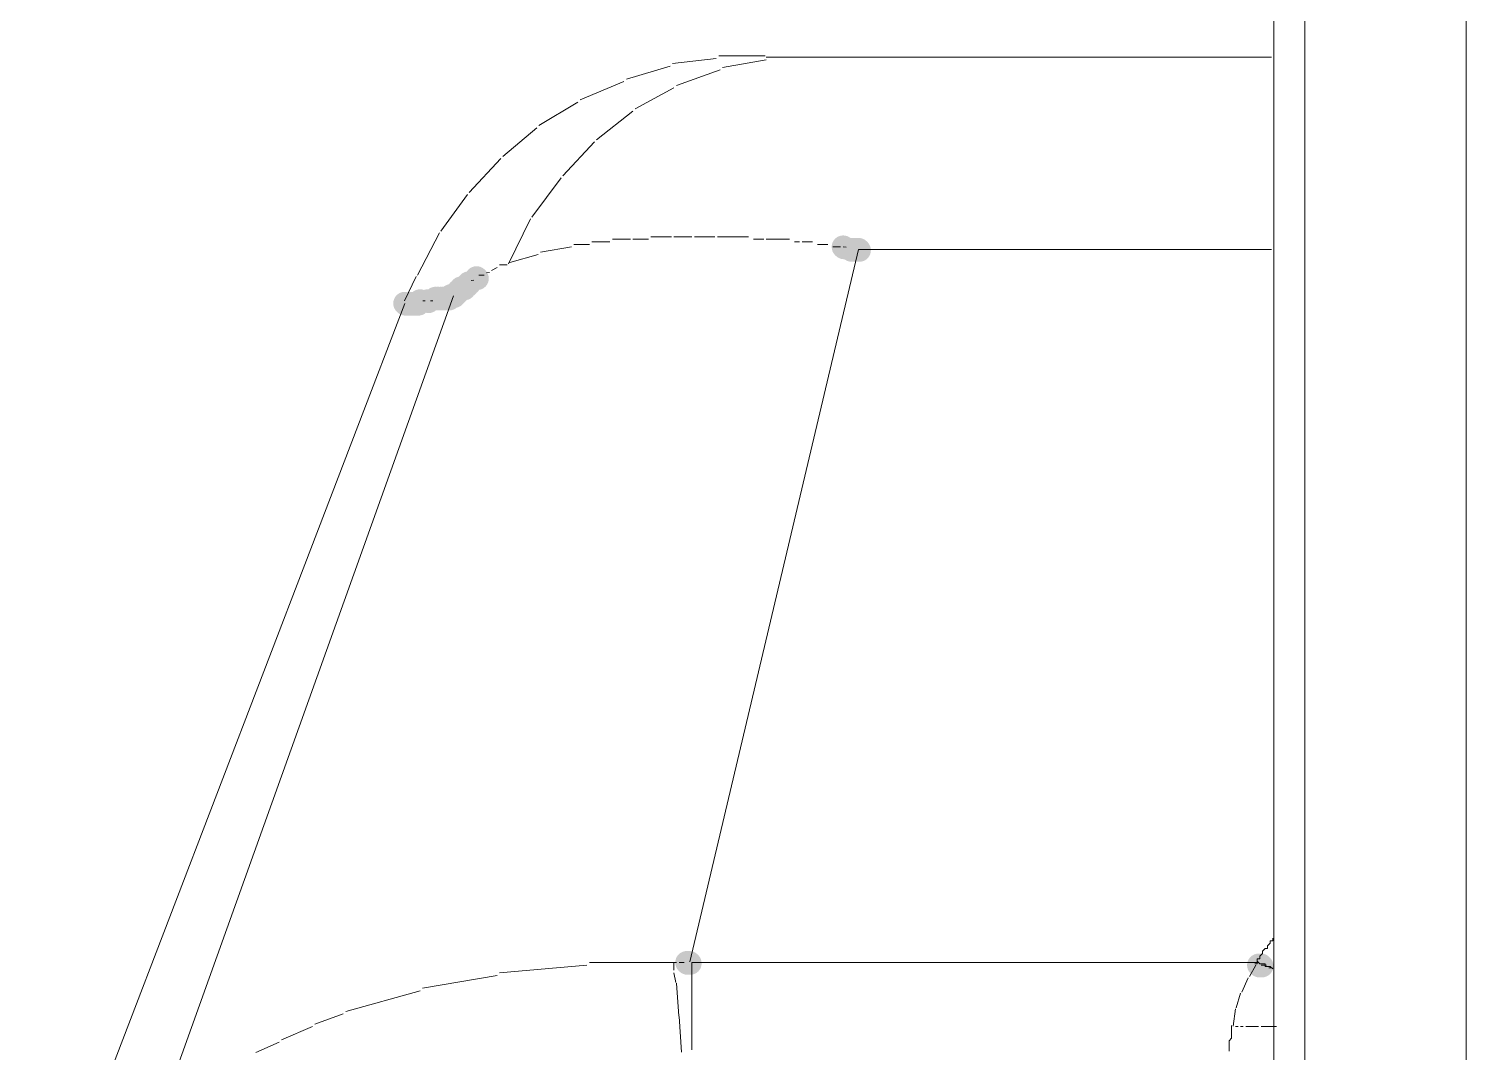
# Model space of a CAD drawing. Header units: millimetres. Extents: x 0 to 297, y 0 to 208.
# Drawn here: x 60.87 to 71.61, y 57.46 to 65.11 of the extents above; entities that cross this region are included whole.
import ezdxf

# ---------------------------------------------------------------- set-up
doc = ezdxf.new("R2010")
doc.units = ezdxf.units.MM

msp = doc.modelspace()

# ---------------------------------------------------------------- hatches: boundary and pattern name
h = msp.add_hatch(color=7)
h.dxf.hatch_style = 2
h.paths.add_polyline_path([(65.660764, 64.913703), (65.660764, 64.741194)])
h = msp.add_hatch(color=7)
h.dxf.hatch_style = 2
h.paths.add_polyline_path([(66.005781, 64.971206), (66.005781, 64.798697)])
h = msp.add_hatch(color=7)
h.dxf.hatch_style = 2
h.paths.add_polyline_path([(65.315747, 64.798697), (65.315747, 64.626189)])
h = msp.add_hatch(color=7)
h.dxf.hatch_style = 2
h.paths.add_polyline_path([(64.970731, 64.645592), (64.970731, 64.473083)])
h = msp.add_hatch(color=7)
h.dxf.hatch_style = 2
h.paths.add_polyline_path([(64.664167, 64.453681), (64.664167, 64.281172)])
h = msp.add_hatch(color=7)
h.dxf.hatch_style = 2
h.paths.add_polyline_path([(64.395703, 64.223669), (64.395703, 64.051161)])
h = msp.add_hatch(color=7)
h.dxf.hatch_style = 2
h.paths.add_polyline_path([(64.146642, 63.955558), (64.146642, 63.78305)])
h = msp.add_hatch(color=7)
h.dxf.hatch_style = 2
h.paths.add_polyline_path([(63.935681, 63.668044), (63.935681, 63.495536)])
h = msp.add_hatch(color=7)
edge = h.paths.add_edge_path(flags=0)
edge.add_spline(control_points=[(67.015391, 63.537301), (66.981846, 63.570846), (66.926954, 63.570846), (66.893409, 63.537301), (66.859864, 63.503756), (66.859864, 63.448864), (66.893409, 63.415319), (66.893409, 63.415319), (66.899054, 63.409674), (66.899054, 63.409674), (66.932599, 63.376129), (66.98749, 63.376129), (67.021035, 63.409674), (67.05458, 63.443219), (67.05458, 63.498111), (67.021035, 63.531656), (67.021035, 63.531656), (67.015391, 63.537301), (67.015391, 63.537301)], knot_values=[0, 0, 0, 0, 1, 1, 1, 2, 2, 2, 3, 3, 3, 4, 4, 4, 5, 5, 5, 6, 6, 6, 6], degree=3, periodic=1)
h = msp.add_hatch(color=7)
edge = h.paths.add_edge_path(flags=0)
edge.add_spline(control_points=[(67.072894, 63.518251), (67.039349, 63.551796), (66.984457, 63.551796), (66.950912, 63.518251), (66.917367, 63.484706), (66.917367, 63.429814), (66.950912, 63.396269), (66.950912, 63.396269), (66.956556, 63.390624), (66.956556, 63.390624), (66.990101, 63.357079), (67.044993, 63.357079), (67.078538, 63.390624), (67.112083, 63.424169), (67.112083, 63.479061), (67.078538, 63.512606), (67.078538, 63.512606), (67.072894, 63.518251), (67.072894, 63.518251)], knot_values=[0, 0, 0, 0, 1, 1, 1, 2, 2, 2, 3, 3, 3, 4, 4, 4, 5, 5, 5, 6, 6, 6, 6], degree=3, periodic=1)
h = msp.add_hatch(color=7)
edge = h.paths.add_edge_path(flags=0)
edge.add_spline(control_points=[(67.091944, 63.518251), (67.058399, 63.551796), (67.003507, 63.551796), (66.969962, 63.518251), (66.936417, 63.484706), (66.936417, 63.429814), (66.969962, 63.396269), (66.969962, 63.396269), (66.975606, 63.390624), (66.975606, 63.390624), (67.009151, 63.357079), (67.064043, 63.357079), (67.097588, 63.390624), (67.131133, 63.424169), (67.131133, 63.479061), (67.097588, 63.512606), (67.097588, 63.512606), (67.091944, 63.518251), (67.091944, 63.518251)], knot_values=[0, 0, 0, 0, 1, 1, 1, 2, 2, 2, 3, 3, 3, 4, 4, 4, 5, 5, 5, 6, 6, 6, 6], degree=3, periodic=1)
h = msp.add_hatch(color=7)
edge = h.paths.add_edge_path(flags=0)
edge.add_spline(control_points=[(67.110994, 63.518251), (67.077449, 63.551796), (67.022557, 63.551796), (66.989012, 63.518251), (66.955467, 63.484706), (66.955467, 63.429814), (66.989012, 63.396269), (66.989012, 63.396269), (66.994656, 63.390624), (66.994656, 63.390624), (67.028201, 63.357079), (67.083093, 63.357079), (67.116638, 63.390624), (67.150183, 63.424169), (67.150183, 63.479061), (67.116638, 63.512606), (67.116638, 63.512606), (67.110994, 63.518251), (67.110994, 63.518251)], knot_values=[0, 0, 0, 0, 1, 1, 1, 2, 2, 2, 3, 3, 3, 4, 4, 4, 5, 5, 5, 6, 6, 6, 6], degree=3, periodic=1)
h = msp.add_hatch(color=7)
edge = h.paths.add_edge_path(flags=0)
edge.add_spline(control_points=[(67.130396, 63.518251), (67.096851, 63.551796), (67.04196, 63.551796), (67.008415, 63.518251), (66.97487, 63.484706), (66.97487, 63.429814), (67.008415, 63.396269), (67.008415, 63.396269), (67.014059, 63.390624), (67.014059, 63.390624), (67.047604, 63.357079), (67.102496, 63.357079), (67.136041, 63.390624), (67.169586, 63.424169), (67.169586, 63.479061), (67.136041, 63.512606), (67.136041, 63.512606), (67.130396, 63.518251), (67.130396, 63.518251)], knot_values=[0, 0, 0, 0, 1, 1, 1, 2, 2, 2, 3, 3, 3, 4, 4, 4, 5, 5, 5, 6, 6, 6, 6], degree=3, periodic=1)
h = msp.add_hatch(color=7)
h.dxf.hatch_style = 2
h.paths.add_polyline_path([(63.763172, 63.342078), (63.763172, 63.169569)])
h = msp.add_hatch(color=7)
edge = h.paths.add_edge_path(flags=0)
edge.add_spline(control_points=[(64.215159, 63.270771), (64.18055, 63.303218), (64.125687, 63.301448), (64.093241, 63.266839), (64.060795, 63.23223), (64.062565, 63.177366), (64.097174, 63.14492), (64.097174, 63.14492), (64.102818, 63.139629), (64.102818, 63.139629), (64.137427, 63.107183), (64.192291, 63.108952), (64.224737, 63.143561), (64.257183, 63.178171), (64.255413, 63.233034), (64.220804, 63.26548), (64.220804, 63.26548), (64.215159, 63.270771), (64.215159, 63.270771)], knot_values=[0, 0, 0, 0, 1, 1, 1, 2, 2, 2, 3, 3, 3, 4, 4, 4, 5, 5, 5, 6, 6, 6, 6], degree=3, periodic=1)
h = msp.add_hatch(color=7)
edge = h.paths.add_edge_path(flags=0)
edge.add_spline(control_points=[(64.27466, 63.30729), (64.241115, 63.340835), (64.186224, 63.340835), (64.152679, 63.30729), (64.119134, 63.273745), (64.119134, 63.218853), (64.152679, 63.185308), (64.152679, 63.185308), (64.158323, 63.179663), (64.158323, 63.179663), (64.191868, 63.146118), (64.24676, 63.146118), (64.280305, 63.179663), (64.31385, 63.213208), (64.31385, 63.2681), (64.280305, 63.301645), (64.280305, 63.301645), (64.27466, 63.30729), (64.27466, 63.30729)], knot_values=[0, 0, 0, 0, 1, 1, 1, 2, 2, 2, 3, 3, 3, 4, 4, 4, 5, 5, 5, 6, 6, 6, 6], degree=3, periodic=1)
h = msp.add_hatch(color=7)
edge = h.paths.add_edge_path(flags=0)
edge.add_spline(control_points=[(63.966098, 63.155766), (63.931489, 63.188212), (63.876626, 63.186442), (63.84418, 63.151833), (63.811734, 63.117224), (63.813504, 63.062361), (63.848113, 63.029915), (63.848113, 63.029915), (63.853757, 63.024623), (63.853757, 63.024623), (63.888366, 62.992177), (63.94323, 62.993947), (63.975676, 63.028556), (64.008122, 63.063165), (64.006352, 63.118028), (63.971743, 63.150474), (63.971743, 63.150474), (63.966098, 63.155766), (63.966098, 63.155766)], knot_values=[0, 0, 0, 0, 1, 1, 1, 2, 2, 2, 3, 3, 3, 4, 4, 4, 5, 5, 5, 6, 6, 6, 6], degree=3, periodic=1)
h = msp.add_hatch(color=7)
edge = h.paths.add_edge_path(flags=0)
edge.add_spline(control_points=[(63.985148, 63.155766), (63.950539, 63.188212), (63.895676, 63.186442), (63.86323, 63.151833), (63.830784, 63.117224), (63.832554, 63.062361), (63.867163, 63.029915), (63.867163, 63.029915), (63.872807, 63.024623), (63.872807, 63.024623), (63.907416, 62.992177), (63.96228, 62.993947), (63.994726, 63.028556), (64.027172, 63.063165), (64.025402, 63.118028), (63.990793, 63.150474), (63.990793, 63.150474), (63.985148, 63.155766), (63.985148, 63.155766)], knot_values=[0, 0, 0, 0, 1, 1, 1, 2, 2, 2, 3, 3, 3, 4, 4, 4, 5, 5, 5, 6, 6, 6, 6], degree=3, periodic=1)
h = msp.add_hatch(color=7)
edge = h.paths.add_edge_path(flags=0)
edge.add_spline(control_points=[(64.004198, 63.155766), (63.969589, 63.188212), (63.914726, 63.186442), (63.88228, 63.151833), (63.849834, 63.117224), (63.851604, 63.062361), (63.886213, 63.029915), (63.886213, 63.029915), (63.891857, 63.024623), (63.891857, 63.024623), (63.926466, 62.992177), (63.98133, 62.993947), (64.013776, 63.028556), (64.046222, 63.063165), (64.044452, 63.118028), (64.009843, 63.150474), (64.009843, 63.150474), (64.004198, 63.155766), (64.004198, 63.155766)], knot_values=[0, 0, 0, 0, 1, 1, 1, 2, 2, 2, 3, 3, 3, 4, 4, 4, 5, 5, 5, 6, 6, 6, 6], degree=3, periodic=1)
h = msp.add_hatch(color=7)
edge = h.paths.add_edge_path(flags=0)
edge.add_spline(control_points=[(64.023601, 63.155766), (63.988992, 63.188212), (63.934129, 63.186442), (63.901683, 63.151833), (63.869237, 63.117224), (63.871006, 63.062361), (63.905616, 63.029915), (63.905616, 63.029915), (63.91126, 63.024623), (63.91126, 63.024623), (63.945869, 62.992177), (64.000732, 62.993947), (64.033178, 63.028556), (64.065624, 63.063165), (64.063855, 63.118028), (64.029246, 63.150474), (64.029246, 63.150474), (64.023601, 63.155766), (64.023601, 63.155766)], knot_values=[0, 0, 0, 0, 1, 1, 1, 2, 2, 2, 3, 3, 3, 4, 4, 4, 5, 5, 5, 6, 6, 6, 6], degree=3, periodic=1)
h = msp.add_hatch(color=7)
edge = h.paths.add_edge_path(flags=0)
edge.add_spline(control_points=[(64.023601, 63.155766), (63.988992, 63.188212), (63.934129, 63.186442), (63.901683, 63.151833), (63.869237, 63.117224), (63.871006, 63.062361), (63.905616, 63.029915), (63.905616, 63.029915), (63.91126, 63.024623), (63.91126, 63.024623), (63.945869, 62.992177), (64.000732, 62.993947), (64.033178, 63.028556), (64.065624, 63.063165), (64.063855, 63.118028), (64.029246, 63.150474), (64.029246, 63.150474), (64.023601, 63.155766), (64.023601, 63.155766)], knot_values=[0, 0, 0, 0, 1, 1, 1, 2, 2, 2, 3, 3, 3, 4, 4, 4, 5, 5, 5, 6, 6, 6, 6], degree=3, periodic=1)
h = msp.add_hatch(color=7)
edge = h.paths.add_edge_path(flags=0)
edge.add_spline(control_points=[(64.042651, 63.155766), (64.008042, 63.188212), (63.953179, 63.186442), (63.920733, 63.151833), (63.888287, 63.117224), (63.890056, 63.062361), (63.924666, 63.029915), (63.924666, 63.029915), (63.93031, 63.024623), (63.93031, 63.024623), (63.964919, 62.992177), (64.019782, 62.993947), (64.052228, 63.028556), (64.084674, 63.063165), (64.082905, 63.118028), (64.048296, 63.150474), (64.048296, 63.150474), (64.042651, 63.155766), (64.042651, 63.155766)], knot_values=[0, 0, 0, 0, 1, 1, 1, 2, 2, 2, 3, 3, 3, 4, 4, 4, 5, 5, 5, 6, 6, 6, 6], degree=3, periodic=1)
h = msp.add_hatch(color=7)
edge = h.paths.add_edge_path(flags=0)
edge.add_spline(control_points=[(64.042651, 63.155766), (64.008042, 63.188212), (63.953179, 63.186442), (63.920733, 63.151833), (63.888287, 63.117224), (63.890056, 63.062361), (63.924666, 63.029915), (63.924666, 63.029915), (63.93031, 63.024623), (63.93031, 63.024623), (63.964919, 62.992177), (64.019782, 62.993947), (64.052228, 63.028556), (64.084674, 63.063165), (64.082905, 63.118028), (64.048296, 63.150474), (64.048296, 63.150474), (64.042651, 63.155766), (64.042651, 63.155766)], knot_values=[0, 0, 0, 0, 1, 1, 1, 2, 2, 2, 3, 3, 3, 4, 4, 4, 5, 5, 5, 6, 6, 6, 6], degree=3, periodic=1)
h = msp.add_hatch(color=7)
edge = h.paths.add_edge_path(flags=0)
edge.add_spline(control_points=[(64.061701, 63.155766), (64.027092, 63.188212), (63.972229, 63.186442), (63.939783, 63.151833), (63.907337, 63.117224), (63.909106, 63.062361), (63.943716, 63.029915), (63.943716, 63.029915), (63.94936, 63.024623), (63.94936, 63.024623), (63.983969, 62.992177), (64.038832, 62.993947), (64.071278, 63.028556), (64.103724, 63.063165), (64.101955, 63.118028), (64.067346, 63.150474), (64.067346, 63.150474), (64.061701, 63.155766), (64.061701, 63.155766)], knot_values=[0, 0, 0, 0, 1, 1, 1, 2, 2, 2, 3, 3, 3, 4, 4, 4, 5, 5, 5, 6, 6, 6, 6], degree=3, periodic=1)
h = msp.add_hatch(color=7)
edge = h.paths.add_edge_path(flags=0)
edge.add_spline(control_points=[(64.061701, 63.155766), (64.027092, 63.188212), (63.972229, 63.186442), (63.939783, 63.151833), (63.907337, 63.117224), (63.909106, 63.062361), (63.943716, 63.029915), (63.943716, 63.029915), (63.94936, 63.024623), (63.94936, 63.024623), (63.983969, 62.992177), (64.038832, 62.993947), (64.071278, 63.028556), (64.103724, 63.063165), (64.101955, 63.118028), (64.067346, 63.150474), (64.067346, 63.150474), (64.061701, 63.155766), (64.061701, 63.155766)], knot_values=[0, 0, 0, 0, 1, 1, 1, 2, 2, 2, 3, 3, 3, 4, 4, 4, 5, 5, 5, 6, 6, 6, 6], degree=3, periodic=1)
h = msp.add_hatch(color=7)
edge = h.paths.add_edge_path(flags=0)
edge.add_spline(control_points=[(64.061701, 63.155766), (64.027092, 63.188212), (63.972229, 63.186442), (63.939783, 63.151833), (63.907337, 63.117224), (63.909106, 63.062361), (63.943716, 63.029915), (63.943716, 63.029915), (63.94936, 63.024623), (63.94936, 63.024623), (63.983969, 62.992177), (64.038832, 62.993947), (64.071278, 63.028556), (64.103724, 63.063165), (64.101955, 63.118028), (64.067346, 63.150474), (64.067346, 63.150474), (64.061701, 63.155766), (64.061701, 63.155766)], knot_values=[0, 0, 0, 0, 1, 1, 1, 2, 2, 2, 3, 3, 3, 4, 4, 4, 5, 5, 5, 6, 6, 6, 6], degree=3, periodic=1)
h = msp.add_hatch(color=7)
edge = h.paths.add_edge_path(flags=0)
edge.add_spline(control_points=[(64.083102, 63.173234), (64.049557, 63.206779), (63.994665, 63.206779), (63.96112, 63.173234), (63.927575, 63.139689), (63.927575, 63.084797), (63.96112, 63.051252), (63.96112, 63.051252), (63.966765, 63.045608), (63.966765, 63.045608), (64.00031, 63.012063), (64.055201, 63.012063), (64.088746, 63.045608), (64.122291, 63.079153), (64.122291, 63.134045), (64.088746, 63.16759), (64.088746, 63.16759), (64.083102, 63.173234), (64.083102, 63.173234)], knot_values=[0, 0, 0, 0, 1, 1, 1, 2, 2, 2, 3, 3, 3, 4, 4, 4, 5, 5, 5, 6, 6, 6, 6], degree=3, periodic=1)
h = msp.add_hatch(color=7)
edge = h.paths.add_edge_path(flags=0)
edge.add_spline(control_points=[(64.083102, 63.173234), (64.049557, 63.206779), (63.994665, 63.206779), (63.96112, 63.173234), (63.927575, 63.139689), (63.927575, 63.084797), (63.96112, 63.051252), (63.96112, 63.051252), (63.966765, 63.045608), (63.966765, 63.045608), (64.00031, 63.012063), (64.055201, 63.012063), (64.088746, 63.045608), (64.122291, 63.079153), (64.122291, 63.134045), (64.088746, 63.16759), (64.088746, 63.16759), (64.083102, 63.173234), (64.083102, 63.173234)], knot_values=[0, 0, 0, 0, 1, 1, 1, 2, 2, 2, 3, 3, 3, 4, 4, 4, 5, 5, 5, 6, 6, 6, 6], degree=3, periodic=1)
h = msp.add_hatch(color=7)
edge = h.paths.add_edge_path(flags=0)
edge.add_spline(control_points=[(64.083102, 63.173234), (64.049557, 63.206779), (63.994665, 63.206779), (63.96112, 63.173234), (63.927575, 63.139689), (63.927575, 63.084797), (63.96112, 63.051252), (63.96112, 63.051252), (63.966765, 63.045608), (63.966765, 63.045608), (64.00031, 63.012063), (64.055201, 63.012063), (64.088746, 63.045608), (64.122291, 63.079153), (64.122291, 63.134045), (64.088746, 63.16759), (64.088746, 63.16759), (64.083102, 63.173234), (64.083102, 63.173234)], knot_values=[0, 0, 0, 0, 1, 1, 1, 2, 2, 2, 3, 3, 3, 4, 4, 4, 5, 5, 5, 6, 6, 6, 6], degree=3, periodic=1)
h = msp.add_hatch(color=7)
edge = h.paths.add_edge_path(flags=0)
edge.add_spline(control_points=[(64.083102, 63.173234), (64.049557, 63.206779), (63.994665, 63.206779), (63.96112, 63.173234), (63.927575, 63.139689), (63.927575, 63.084797), (63.96112, 63.051252), (63.96112, 63.051252), (63.966765, 63.045608), (63.966765, 63.045608), (64.00031, 63.012063), (64.055201, 63.012063), (64.088746, 63.045608), (64.122291, 63.079153), (64.122291, 63.134045), (64.088746, 63.16759), (64.088746, 63.16759), (64.083102, 63.173234), (64.083102, 63.173234)], knot_values=[0, 0, 0, 0, 1, 1, 1, 2, 2, 2, 3, 3, 3, 4, 4, 4, 5, 5, 5, 6, 6, 6, 6], degree=3, periodic=1)
h = msp.add_hatch(color=7)
edge = h.paths.add_edge_path(flags=0)
edge.add_spline(control_points=[(64.102152, 63.173234), (64.068607, 63.206779), (64.013715, 63.206779), (63.98017, 63.173234), (63.946625, 63.139689), (63.946625, 63.084797), (63.98017, 63.051252), (63.98017, 63.051252), (63.985815, 63.045608), (63.985815, 63.045608), (64.01936, 63.012063), (64.074251, 63.012063), (64.107796, 63.045608), (64.141341, 63.079153), (64.141341, 63.134045), (64.107796, 63.16759), (64.107796, 63.16759), (64.102152, 63.173234), (64.102152, 63.173234)], knot_values=[0, 0, 0, 0, 1, 1, 1, 2, 2, 2, 3, 3, 3, 4, 4, 4, 5, 5, 5, 6, 6, 6, 6], degree=3, periodic=1)
h = msp.add_hatch(color=7)
edge = h.paths.add_edge_path(flags=0)
edge.add_spline(control_points=[(64.102152, 63.173234), (64.068607, 63.206779), (64.013715, 63.206779), (63.98017, 63.173234), (63.946625, 63.139689), (63.946625, 63.084797), (63.98017, 63.051252), (63.98017, 63.051252), (63.985815, 63.045608), (63.985815, 63.045608), (64.01936, 63.012063), (64.074251, 63.012063), (64.107796, 63.045608), (64.141341, 63.079153), (64.141341, 63.134045), (64.107796, 63.16759), (64.107796, 63.16759), (64.102152, 63.173234), (64.102152, 63.173234)], knot_values=[0, 0, 0, 0, 1, 1, 1, 2, 2, 2, 3, 3, 3, 4, 4, 4, 5, 5, 5, 6, 6, 6, 6], degree=3, periodic=1)
h = msp.add_hatch(color=7)
edge = h.paths.add_edge_path(flags=0)
edge.add_spline(control_points=[(64.102152, 63.173234), (64.068607, 63.206779), (64.013715, 63.206779), (63.98017, 63.173234), (63.946625, 63.139689), (63.946625, 63.084797), (63.98017, 63.051252), (63.98017, 63.051252), (63.985815, 63.045608), (63.985815, 63.045608), (64.01936, 63.012063), (64.074251, 63.012063), (64.107796, 63.045608), (64.141341, 63.079153), (64.141341, 63.134045), (64.107796, 63.16759), (64.107796, 63.16759), (64.102152, 63.173234), (64.102152, 63.173234)], knot_values=[0, 0, 0, 0, 1, 1, 1, 2, 2, 2, 3, 3, 3, 4, 4, 4, 5, 5, 5, 6, 6, 6, 6], degree=3, periodic=1)
h = msp.add_hatch(color=7)
edge = h.paths.add_edge_path(flags=0)
edge.add_spline(control_points=[(64.102152, 63.173234), (64.068607, 63.206779), (64.013715, 63.206779), (63.98017, 63.173234), (63.946625, 63.139689), (63.946625, 63.084797), (63.98017, 63.051252), (63.98017, 63.051252), (63.985815, 63.045608), (63.985815, 63.045608), (64.01936, 63.012063), (64.074251, 63.012063), (64.107796, 63.045608), (64.141341, 63.079153), (64.141341, 63.134045), (64.107796, 63.16759), (64.107796, 63.16759), (64.102152, 63.173234), (64.102152, 63.173234)], knot_values=[0, 0, 0, 0, 1, 1, 1, 2, 2, 2, 3, 3, 3, 4, 4, 4, 5, 5, 5, 6, 6, 6, 6], degree=3, periodic=1)
h = msp.add_hatch(color=7)
edge = h.paths.add_edge_path(flags=0)
edge.add_spline(control_points=[(64.102152, 63.173234), (64.068607, 63.206779), (64.013715, 63.206779), (63.98017, 63.173234), (63.946625, 63.139689), (63.946625, 63.084797), (63.98017, 63.051252), (63.98017, 63.051252), (63.985815, 63.045608), (63.985815, 63.045608), (64.01936, 63.012063), (64.074251, 63.012063), (64.107796, 63.045608), (64.141341, 63.079153), (64.141341, 63.134045), (64.107796, 63.16759), (64.107796, 63.16759), (64.102152, 63.173234), (64.102152, 63.173234)], knot_values=[0, 0, 0, 0, 1, 1, 1, 2, 2, 2, 3, 3, 3, 4, 4, 4, 5, 5, 5, 6, 6, 6, 6], degree=3, periodic=1)
h = msp.add_hatch(color=7)
edge = h.paths.add_edge_path(flags=0)
edge.add_spline(control_points=[(64.102152, 63.173234), (64.068607, 63.206779), (64.013715, 63.206779), (63.98017, 63.173234), (63.946625, 63.139689), (63.946625, 63.084797), (63.98017, 63.051252), (63.98017, 63.051252), (63.985815, 63.045608), (63.985815, 63.045608), (64.01936, 63.012063), (64.074251, 63.012063), (64.107796, 63.045608), (64.141341, 63.079153), (64.141341, 63.134045), (64.107796, 63.16759), (64.107796, 63.16759), (64.102152, 63.173234), (64.102152, 63.173234)], knot_values=[0, 0, 0, 0, 1, 1, 1, 2, 2, 2, 3, 3, 3, 4, 4, 4, 5, 5, 5, 6, 6, 6, 6], degree=3, periodic=1)
h = msp.add_hatch(color=7)
edge = h.paths.add_edge_path(flags=0)
edge.add_spline(control_points=[(64.102152, 63.173234), (64.068607, 63.206779), (64.013715, 63.206779), (63.98017, 63.173234), (63.946625, 63.139689), (63.946625, 63.084797), (63.98017, 63.051252), (63.98017, 63.051252), (63.985815, 63.045608), (63.985815, 63.045608), (64.01936, 63.012063), (64.074251, 63.012063), (64.107796, 63.045608), (64.141341, 63.079153), (64.141341, 63.134045), (64.107796, 63.16759), (64.107796, 63.16759), (64.102152, 63.173234), (64.102152, 63.173234)], knot_values=[0, 0, 0, 0, 1, 1, 1, 2, 2, 2, 3, 3, 3, 4, 4, 4, 5, 5, 5, 6, 6, 6, 6], degree=3, periodic=1)
h = msp.add_hatch(color=7)
edge = h.paths.add_edge_path(flags=0)
edge.add_spline(control_points=[(64.102152, 63.173234), (64.068607, 63.206779), (64.013715, 63.206779), (63.98017, 63.173234), (63.946625, 63.139689), (63.946625, 63.084797), (63.98017, 63.051252), (63.98017, 63.051252), (63.985815, 63.045608), (63.985815, 63.045608), (64.01936, 63.012063), (64.074251, 63.012063), (64.107796, 63.045608), (64.141341, 63.079153), (64.141341, 63.134045), (64.107796, 63.16759), (64.107796, 63.16759), (64.102152, 63.173234), (64.102152, 63.173234)], knot_values=[0, 0, 0, 0, 1, 1, 1, 2, 2, 2, 3, 3, 3, 4, 4, 4, 5, 5, 5, 6, 6, 6, 6], degree=3, periodic=1)
h = msp.add_hatch(color=7)
edge = h.paths.add_edge_path(flags=0)
edge.add_spline(control_points=[(64.121202, 63.192284), (64.087657, 63.225829), (64.032765, 63.225829), (63.99922, 63.192284), (63.965675, 63.158739), (63.965675, 63.103847), (63.99922, 63.070302), (63.99922, 63.070302), (64.004865, 63.064658), (64.004865, 63.064658), (64.03841, 63.031113), (64.093301, 63.031113), (64.126846, 63.064658), (64.160391, 63.098203), (64.160391, 63.153095), (64.126846, 63.18664), (64.126846, 63.18664), (64.121202, 63.192284), (64.121202, 63.192284)], knot_values=[0, 0, 0, 0, 1, 1, 1, 2, 2, 2, 3, 3, 3, 4, 4, 4, 5, 5, 5, 6, 6, 6, 6], degree=3, periodic=1)
h = msp.add_hatch(color=7)
edge = h.paths.add_edge_path(flags=0)
edge.add_spline(control_points=[(64.121202, 63.192284), (64.087657, 63.225829), (64.032765, 63.225829), (63.99922, 63.192284), (63.965675, 63.158739), (63.965675, 63.103847), (63.99922, 63.070302), (63.99922, 63.070302), (64.004865, 63.064658), (64.004865, 63.064658), (64.03841, 63.031113), (64.093301, 63.031113), (64.126846, 63.064658), (64.160391, 63.098203), (64.160391, 63.153095), (64.126846, 63.18664), (64.126846, 63.18664), (64.121202, 63.192284), (64.121202, 63.192284)], knot_values=[0, 0, 0, 0, 1, 1, 1, 2, 2, 2, 3, 3, 3, 4, 4, 4, 5, 5, 5, 6, 6, 6, 6], degree=3, periodic=1)
h = msp.add_hatch(color=7)
edge = h.paths.add_edge_path(flags=0)
edge.add_spline(control_points=[(64.121202, 63.192284), (64.087657, 63.225829), (64.032765, 63.225829), (63.99922, 63.192284), (63.965675, 63.158739), (63.965675, 63.103847), (63.99922, 63.070302), (63.99922, 63.070302), (64.004865, 63.064658), (64.004865, 63.064658), (64.03841, 63.031113), (64.093301, 63.031113), (64.126846, 63.064658), (64.160391, 63.098203), (64.160391, 63.153095), (64.126846, 63.18664), (64.126846, 63.18664), (64.121202, 63.192284), (64.121202, 63.192284)], knot_values=[0, 0, 0, 0, 1, 1, 1, 2, 2, 2, 3, 3, 3, 4, 4, 4, 5, 5, 5, 6, 6, 6, 6], degree=3, periodic=1)
h = msp.add_hatch(color=7)
edge = h.paths.add_edge_path(flags=0)
edge.add_spline(control_points=[(64.138607, 63.213269), (64.103998, 63.245715), (64.049134, 63.243945), (64.016688, 63.209336), (63.984242, 63.174727), (63.986012, 63.119863), (64.020621, 63.087417), (64.020621, 63.087417), (64.026266, 63.082126), (64.026266, 63.082126), (64.060875, 63.04968), (64.115738, 63.05145), (64.148184, 63.086059), (64.18063, 63.120668), (64.17886, 63.175531), (64.144251, 63.207977), (64.144251, 63.207977), (64.138607, 63.213269), (64.138607, 63.213269)], knot_values=[0, 0, 0, 0, 1, 1, 1, 2, 2, 2, 3, 3, 3, 4, 4, 4, 5, 5, 5, 6, 6, 6, 6], degree=3, periodic=1)
h = msp.add_hatch(color=7)
edge = h.paths.add_edge_path(flags=0)
edge.add_spline(control_points=[(64.159655, 63.230737), (64.12611, 63.264282), (64.071218, 63.264282), (64.037673, 63.230737), (64.004128, 63.197192), (64.004128, 63.1423), (64.037673, 63.108755), (64.037673, 63.108755), (64.043317, 63.103111), (64.043317, 63.103111), (64.076862, 63.069566), (64.131754, 63.069566), (64.165299, 63.103111), (64.198844, 63.136656), (64.198844, 63.191547), (64.165299, 63.225092), (64.165299, 63.225092), (64.159655, 63.230737), (64.159655, 63.230737)], knot_values=[0, 0, 0, 0, 1, 1, 1, 2, 2, 2, 3, 3, 3, 4, 4, 4, 5, 5, 5, 6, 6, 6, 6], degree=3, periodic=1)
h = msp.add_hatch(color=7)
edge = h.paths.add_edge_path(flags=0)
edge.add_spline(control_points=[(64.178705, 63.230737), (64.14516, 63.264282), (64.090268, 63.264282), (64.056723, 63.230737), (64.023178, 63.197192), (64.023178, 63.1423), (64.056723, 63.108755), (64.056723, 63.108755), (64.062367, 63.103111), (64.062367, 63.103111), (64.095912, 63.069566), (64.150804, 63.069566), (64.184349, 63.103111), (64.217894, 63.136656), (64.217894, 63.191547), (64.184349, 63.225092), (64.184349, 63.225092), (64.178705, 63.230737), (64.178705, 63.230737)], knot_values=[0, 0, 0, 0, 1, 1, 1, 2, 2, 2, 3, 3, 3, 4, 4, 4, 5, 5, 5, 6, 6, 6, 6], degree=3, periodic=1)
h = msp.add_hatch(color=7)
edge = h.paths.add_edge_path(flags=0)
edge.add_spline(control_points=[(64.198108, 63.249787), (64.164563, 63.283332), (64.109671, 63.283332), (64.076126, 63.249787), (64.042581, 63.216242), (64.042581, 63.16135), (64.076126, 63.127805), (64.076126, 63.127805), (64.08177, 63.122161), (64.08177, 63.122161), (64.115315, 63.088616), (64.170207, 63.088616), (64.203752, 63.122161), (64.237297, 63.155706), (64.237297, 63.210597), (64.203752, 63.244142), (64.203752, 63.244142), (64.198108, 63.249787), (64.198108, 63.249787)], knot_values=[0, 0, 0, 0, 1, 1, 1, 2, 2, 2, 3, 3, 3, 4, 4, 4, 5, 5, 5, 6, 6, 6, 6], degree=3, periodic=1)
h = msp.add_hatch(color=7)
edge = h.paths.add_edge_path(flags=0)
edge.add_spline(control_points=[(63.738085, 63.115731), (63.70454, 63.149276), (63.649649, 63.149276), (63.616104, 63.115731), (63.582559, 63.082186), (63.582559, 63.027294), (63.616104, 62.993749), (63.616104, 62.993749), (63.621748, 62.988105), (63.621748, 62.988105), (63.655293, 62.95456), (63.710185, 62.95456), (63.74373, 62.988105), (63.777275, 63.02165), (63.777275, 63.076542), (63.74373, 63.110087), (63.74373, 63.110087), (63.738085, 63.115731), (63.738085, 63.115731)], knot_values=[0, 0, 0, 0, 1, 1, 1, 2, 2, 2, 3, 3, 3, 4, 4, 4, 5, 5, 5, 6, 6, 6, 6], degree=3, periodic=1)
h = msp.add_hatch(color=7)
edge = h.paths.add_edge_path(flags=0)
edge.add_spline(control_points=[(63.738085, 63.115731), (63.70454, 63.149276), (63.649649, 63.149276), (63.616104, 63.115731), (63.582559, 63.082186), (63.582559, 63.027294), (63.616104, 62.993749), (63.616104, 62.993749), (63.621748, 62.988105), (63.621748, 62.988105), (63.655293, 62.95456), (63.710185, 62.95456), (63.74373, 62.988105), (63.777275, 63.02165), (63.777275, 63.076542), (63.74373, 63.110087), (63.74373, 63.110087), (63.738085, 63.115731), (63.738085, 63.115731)], knot_values=[0, 0, 0, 0, 1, 1, 1, 2, 2, 2, 3, 3, 3, 4, 4, 4, 5, 5, 5, 6, 6, 6, 6], degree=3, periodic=1)
h = msp.add_hatch(color=7)
edge = h.paths.add_edge_path(flags=0)
edge.add_spline(control_points=[(63.757135, 63.115731), (63.72359, 63.149276), (63.668699, 63.149276), (63.635154, 63.115731), (63.601609, 63.082186), (63.601609, 63.027294), (63.635154, 62.993749), (63.635154, 62.993749), (63.640798, 62.988105), (63.640798, 62.988105), (63.674343, 62.95456), (63.729235, 62.95456), (63.76278, 62.988105), (63.796325, 63.02165), (63.796325, 63.076542), (63.76278, 63.110087), (63.76278, 63.110087), (63.757135, 63.115731), (63.757135, 63.115731)], knot_values=[0, 0, 0, 0, 1, 1, 1, 2, 2, 2, 3, 3, 3, 4, 4, 4, 5, 5, 5, 6, 6, 6, 6], degree=3, periodic=1)
h = msp.add_hatch(color=7)
edge = h.paths.add_edge_path(flags=0)
edge.add_spline(control_points=[(63.757135, 63.115731), (63.72359, 63.149276), (63.668699, 63.149276), (63.635154, 63.115731), (63.601609, 63.082186), (63.601609, 63.027294), (63.635154, 62.993749), (63.635154, 62.993749), (63.640798, 62.988105), (63.640798, 62.988105), (63.674343, 62.95456), (63.729235, 62.95456), (63.76278, 62.988105), (63.796325, 63.02165), (63.796325, 63.076542), (63.76278, 63.110087), (63.76278, 63.110087), (63.757135, 63.115731), (63.757135, 63.115731)], knot_values=[0, 0, 0, 0, 1, 1, 1, 2, 2, 2, 3, 3, 3, 4, 4, 4, 5, 5, 5, 6, 6, 6, 6], degree=3, periodic=1)
h = msp.add_hatch(color=7)
edge = h.paths.add_edge_path(flags=0)
edge.add_spline(control_points=[(63.757135, 63.115731), (63.72359, 63.149276), (63.668699, 63.149276), (63.635154, 63.115731), (63.601609, 63.082186), (63.601609, 63.027294), (63.635154, 62.993749), (63.635154, 62.993749), (63.640798, 62.988105), (63.640798, 62.988105), (63.674343, 62.95456), (63.729235, 62.95456), (63.76278, 62.988105), (63.796325, 63.02165), (63.796325, 63.076542), (63.76278, 63.110087), (63.76278, 63.110087), (63.757135, 63.115731), (63.757135, 63.115731)], knot_values=[0, 0, 0, 0, 1, 1, 1, 2, 2, 2, 3, 3, 3, 4, 4, 4, 5, 5, 5, 6, 6, 6, 6], degree=3, periodic=1)
h = msp.add_hatch(color=7)
edge = h.paths.add_edge_path(flags=0)
edge.add_spline(control_points=[(63.757135, 63.115731), (63.72359, 63.149276), (63.668699, 63.149276), (63.635154, 63.115731), (63.601609, 63.082186), (63.601609, 63.027294), (63.635154, 62.993749), (63.635154, 62.993749), (63.640798, 62.988105), (63.640798, 62.988105), (63.674343, 62.95456), (63.729235, 62.95456), (63.76278, 62.988105), (63.796325, 63.02165), (63.796325, 63.076542), (63.76278, 63.110087), (63.76278, 63.110087), (63.757135, 63.115731), (63.757135, 63.115731)], knot_values=[0, 0, 0, 0, 1, 1, 1, 2, 2, 2, 3, 3, 3, 4, 4, 4, 5, 5, 5, 6, 6, 6, 6], degree=3, periodic=1)
h = msp.add_hatch(color=7)
edge = h.paths.add_edge_path(flags=0)
edge.add_spline(control_points=[(63.776185, 63.115731), (63.74264, 63.149276), (63.687749, 63.149276), (63.654204, 63.115731), (63.620659, 63.082186), (63.620659, 63.027294), (63.654204, 62.993749), (63.654204, 62.993749), (63.659848, 62.988105), (63.659848, 62.988105), (63.693393, 62.95456), (63.748285, 62.95456), (63.78183, 62.988105), (63.815375, 63.02165), (63.815375, 63.076542), (63.78183, 63.110087), (63.78183, 63.110087), (63.776185, 63.115731), (63.776185, 63.115731)], knot_values=[0, 0, 0, 0, 1, 1, 1, 2, 2, 2, 3, 3, 3, 4, 4, 4, 5, 5, 5, 6, 6, 6, 6], degree=3, periodic=1)
h = msp.add_hatch(color=7)
edge = h.paths.add_edge_path(flags=0)
edge.add_spline(control_points=[(63.795588, 63.115731), (63.762043, 63.149276), (63.707151, 63.149276), (63.673606, 63.115731), (63.640061, 63.082186), (63.640061, 63.027294), (63.673606, 62.993749), (63.673606, 62.993749), (63.679251, 62.988105), (63.679251, 62.988105), (63.712796, 62.95456), (63.767688, 62.95456), (63.801233, 62.988105), (63.834778, 63.02165), (63.834778, 63.076542), (63.801233, 63.110087), (63.801233, 63.110087), (63.795588, 63.115731), (63.795588, 63.115731)], knot_values=[0, 0, 0, 0, 1, 1, 1, 2, 2, 2, 3, 3, 3, 4, 4, 4, 5, 5, 5, 6, 6, 6, 6], degree=3, periodic=1)
h = msp.add_hatch(color=7)
edge = h.paths.add_edge_path(flags=0)
edge.add_spline(control_points=[(63.814638, 63.115731), (63.781093, 63.149276), (63.726201, 63.149276), (63.692656, 63.115731), (63.659111, 63.082186), (63.659111, 63.027294), (63.692656, 62.993749), (63.692656, 62.993749), (63.698301, 62.988105), (63.698301, 62.988105), (63.731846, 62.95456), (63.786738, 62.95456), (63.820283, 62.988105), (63.853828, 63.02165), (63.853828, 63.076542), (63.820283, 63.110087), (63.820283, 63.110087), (63.814638, 63.115731), (63.814638, 63.115731)], knot_values=[0, 0, 0, 0, 1, 1, 1, 2, 2, 2, 3, 3, 3, 4, 4, 4, 5, 5, 5, 6, 6, 6, 6], degree=3, periodic=1)
h = msp.add_hatch(color=7)
edge = h.paths.add_edge_path(flags=0)
edge.add_spline(control_points=[(63.833688, 63.115731), (63.800143, 63.149276), (63.745251, 63.149276), (63.711706, 63.115731), (63.678161, 63.082186), (63.678161, 63.027294), (63.711706, 62.993749), (63.711706, 62.993749), (63.717351, 62.988105), (63.717351, 62.988105), (63.750896, 62.95456), (63.805788, 62.95456), (63.839333, 62.988105), (63.872878, 63.02165), (63.872878, 63.076542), (63.839333, 63.110087), (63.839333, 63.110087), (63.833688, 63.115731), (63.833688, 63.115731)], knot_values=[0, 0, 0, 0, 1, 1, 1, 2, 2, 2, 3, 3, 3, 4, 4, 4, 5, 5, 5, 6, 6, 6, 6], degree=3, periodic=1)
h = msp.add_hatch(color=7)
edge = h.paths.add_edge_path(flags=0)
edge.add_spline(control_points=[(63.853091, 63.134781), (63.819546, 63.168326), (63.764654, 63.168326), (63.731109, 63.134781), (63.697564, 63.101236), (63.697564, 63.046344), (63.731109, 63.012799), (63.731109, 63.012799), (63.736754, 63.007155), (63.736754, 63.007155), (63.770299, 62.97361), (63.82519, 62.97361), (63.858735, 63.007155), (63.89228, 63.0407), (63.89228, 63.095592), (63.858735, 63.129137), (63.858735, 63.129137), (63.853091, 63.134781), (63.853091, 63.134781)], knot_values=[0, 0, 0, 0, 1, 1, 1, 2, 2, 2, 3, 3, 3, 4, 4, 4, 5, 5, 5, 6, 6, 6, 6], degree=3, periodic=1)
h = msp.add_hatch(color=7)
edge = h.paths.add_edge_path(flags=0)
edge.add_spline(control_points=[(63.910594, 63.134781), (63.877049, 63.168326), (63.822157, 63.168326), (63.788612, 63.134781), (63.755067, 63.101236), (63.755067, 63.046344), (63.788612, 63.012799), (63.788612, 63.012799), (63.794256, 63.007155), (63.794256, 63.007155), (63.827801, 62.97361), (63.882693, 62.97361), (63.916238, 63.007155), (63.949783, 63.0407), (63.949783, 63.095592), (63.916238, 63.129137), (63.916238, 63.129137), (63.910594, 63.134781), (63.910594, 63.134781)], knot_values=[0, 0, 0, 0, 1, 1, 1, 2, 2, 2, 3, 3, 3, 4, 4, 4, 5, 5, 5, 6, 6, 6, 6], degree=3, periodic=1)
h = msp.add_hatch(color=7)
edge = h.paths.add_edge_path(flags=0)
edge.add_spline(control_points=[(65.846285, 58.190248), (65.81274, 58.223793), (65.757849, 58.223793), (65.724304, 58.190248), (65.690759, 58.156703), (65.690759, 58.101811), (65.724304, 58.068266), (65.724304, 58.068266), (65.729948, 58.062622), (65.729948, 58.062622), (65.763493, 58.029077), (65.818385, 58.029077), (65.85193, 58.062622), (65.885475, 58.096167), (65.885475, 58.151058), (65.85193, 58.184603), (65.85193, 58.184603), (65.846285, 58.190248), (65.846285, 58.190248)], knot_values=[0, 0, 0, 0, 1, 1, 1, 2, 2, 2, 3, 3, 3, 4, 4, 4, 5, 5, 5, 6, 6, 6, 6], degree=3, periodic=1)
h = msp.add_hatch(color=7)
edge = h.paths.add_edge_path(flags=0)
edge.add_spline(control_points=[(65.865335, 58.190248), (65.83179, 58.223793), (65.776899, 58.223793), (65.743354, 58.190248), (65.709809, 58.156703), (65.709809, 58.101811), (65.743354, 58.068266), (65.743354, 58.068266), (65.748998, 58.062622), (65.748998, 58.062622), (65.782543, 58.029077), (65.837435, 58.029077), (65.87098, 58.062622), (65.904525, 58.096167), (65.904525, 58.151058), (65.87098, 58.184603), (65.87098, 58.184603), (65.865335, 58.190248), (65.865335, 58.190248)], knot_values=[0, 0, 0, 0, 1, 1, 1, 2, 2, 2, 3, 3, 3, 4, 4, 4, 5, 5, 5, 6, 6, 6, 6], degree=3, periodic=1)
h = msp.add_hatch(color=7)
edge = h.paths.add_edge_path(flags=0)
edge.add_spline(control_points=[(70.120188, 58.170845), (70.086643, 58.20439), (70.031751, 58.20439), (69.998206, 58.170845), (69.964661, 58.1373), (69.964661, 58.082408), (69.998206, 58.048863), (69.998206, 58.048863), (70.003851, 58.043219), (70.003851, 58.043219), (70.037396, 58.009674), (70.092288, 58.009674), (70.125833, 58.043219), (70.159378, 58.076764), (70.159378, 58.131656), (70.125833, 58.165201), (70.125833, 58.165201), (70.120188, 58.170845), (70.120188, 58.170845)], knot_values=[0, 0, 0, 0, 1, 1, 1, 2, 2, 2, 3, 3, 3, 4, 4, 4, 5, 5, 5, 6, 6, 6, 6], degree=3, periodic=1)
h = msp.add_hatch(color=7)
edge = h.paths.add_edge_path(flags=0)
edge.add_spline(control_points=[(70.139238, 58.170845), (70.105693, 58.20439), (70.050801, 58.20439), (70.017256, 58.170845), (69.983711, 58.1373), (69.983711, 58.082408), (70.017256, 58.048863), (70.017256, 58.048863), (70.022901, 58.043219), (70.022901, 58.043219), (70.056446, 58.009674), (70.111338, 58.009674), (70.144883, 58.043219), (70.178428, 58.076764), (70.178428, 58.131656), (70.144883, 58.165201), (70.144883, 58.165201), (70.139238, 58.170845), (70.139238, 58.170845)], knot_values=[0, 0, 0, 0, 1, 1, 1, 2, 2, 2, 3, 3, 3, 4, 4, 4, 5, 5, 5, 6, 6, 6, 6], degree=3, periodic=1)

# ---------------------------------------------------------------- linework, layer by layer
at = {"color": 7, "lineweight": 15}
for points in [[(70.174203, 71.046568), (70.174203, 56.001654)], [(70.404214, 70.912513), (70.404214, 55.886649)], [(71.611419, 70.912513), (71.611419, 55.886649)], [(66.369847, 64.904001), (66.024831, 64.904001)], [(65.660764, 64.827449), (65.333739, 64.730788)], [(66.005781, 64.884951), (65.679461, 64.846499)], [(66.034356, 64.798874), (65.707331, 64.682457)], [(66.379372, 64.875426), (66.053053, 64.817571)], [(66.379372, 64.894476), (70.1548, 64.894476)], [(66.724389, 64.894476), (66.398422, 64.894476)], [(65.315747, 64.712443), (64.988017, 64.576624)], [(65.689339, 64.664465), (65.399356, 64.50889)], [(64.970731, 64.559338), (64.680394, 64.383654)], [(65.382775, 64.491957), (65.110078, 64.277115)], [(64.664167, 64.367426), (64.410167, 64.152232)], [(65.095261, 64.261946), (64.859253, 64.006888)], [(64.395703, 64.137415), (64.159694, 63.882357)], [(64.8462, 63.993835), (64.627478, 63.69856)], [(64.146642, 63.869304), (63.946969, 63.593079)], [(64.616189, 63.687271), (64.452147, 63.350721)], [(63.935681, 63.58179), (63.772344, 63.264996)], [(65.210267, 63.514763), (65.075858, 63.51441)], [(65.363725, 63.533813), (65.229317, 63.533813)], [(65.497781, 63.533813), (65.382775, 63.533813)], [(65.670289, 63.552863), (65.516831, 63.552863)], [(65.823394, 63.552863), (65.689339, 63.552863)], [(65.995903, 63.552863), (65.842797, 63.552863)], [(66.168411, 63.552863), (66.015306, 63.552863)], [(66.168411, 63.552863), (66.245669, 63.55251)], [(66.360322, 63.533813), (66.283417, 63.533813)], [(66.455925, 63.533813), (66.379372, 63.533813)], [(66.455925, 63.533813), (66.552233, 63.53346)], [(66.628433, 63.514763), (66.590333, 63.514763)], [(66.685936, 63.514763), (66.647483, 63.514763)], [(66.685936, 63.514763), (66.725447, 63.513704)], [(64.673692, 63.418807), (64.461672, 63.360246)], [(64.922753, 63.47631), (64.692389, 63.437504)], [(65.056808, 63.49536), (64.941803, 63.49536)], [(67.069406, 63.45726), (65.808931, 58.13349)], [(66.800942, 63.49536), (66.762489, 63.49536)], [(66.800942, 63.49536), (66.840453, 63.494654)], [(66.934997, 63.47631), (66.877494, 63.47631)], [(66.9544, 63.47631), (66.975567, 63.474193)], [(67.069406, 63.45726), (70.1548, 63.45726)], [(64.367128, 63.322851), (64.3255, 63.300626)], [(64.443681, 63.342254), (64.385472, 63.341549)], [(63.763172, 63.255824), (63.676036, 63.072732)], [(64.194619, 63.227249), (64.173453, 63.225132)], [(64.271172, 63.265349), (64.231661, 63.264643)], [(64.309625, 63.284751), (64.288106, 63.282635)], [(64.041161, 63.112243), (61.805256, 56.870546)], [(63.8302, 63.07379), (63.81115, 63.07379)], [(63.887703, 63.07379), (63.868653, 63.07379)], [(63.677094, 63.05474), (60.866514, 55.721196)], [(70.164678, 58.31129), (70.164678, 58.29224), (70.145275, 58.29224), (70.145275, 58.272838), (70.126225, 58.253788), (70.126225, 58.234738), (70.107175, 58.234738), (70.087772, 58.215335), (70.087772, 58.196285), (70.068722, 58.177235), (70.068722, 58.157832), (70.049672, 58.157832), (70.049672, 58.138782)], [(70.049672, 58.138782), (70.049672, 58.119732), (70.030269, 58.119732)], [(70.049672, 58.138782), (70.068722, 58.119732), (70.087772, 58.119732), (70.107175, 58.119732), (70.107175, 58.100329), (70.126225, 58.100329), (70.145275, 58.100329), (70.164678, 58.081279)], [(64.367128, 58.033301), (63.810797, 57.936993)], [(65.037758, 58.109854), (64.386178, 58.052351)], [(65.689339, 58.129257), (65.056808, 58.129257)], [(65.689339, 58.129257), (65.689339, 58.071754)], [(65.689339, 58.129257), (65.708389, 58.129257)], [(65.689339, 58.052351), (65.703803, 57.980385)], [(65.727792, 58.129257), (65.765892, 58.129257)], [(65.823394, 58.129257), (65.823394, 57.477676)], [(70.059197, 58.129257), (65.823394, 58.129257)], [(70.039794, 58.109854), (69.992169, 58.024129)], [(70.078247, 58.109854), (70.117406, 58.109149)], [(70.13575, 58.090804), (70.156917, 58.088688)], [(63.7921, 57.918296), (63.235417, 57.764132)], [(65.708389, 57.975799), (65.726381, 57.728149)], [(69.982292, 58.014251), (69.933608, 57.907713)], [(69.924789, 57.899246), (69.892686, 57.790238)], [(63.217072, 57.745788), (63.0047, 57.667824)], [(65.727792, 57.726738), (65.745431, 57.459685)], [(69.886689, 57.78424), (69.870108, 57.652654)], [(62.987061, 57.650185), (62.755286, 57.552465)], [(69.857761, 57.65971), (69.857761, 57.640307), (69.857761, 57.621257), (69.857761, 57.602207), (69.857761, 57.582804), (69.857761, 57.563754), (69.838711, 57.544704), (69.838711, 57.525301), (69.838711, 57.506251), (69.838711, 57.487201), (69.838711, 57.467799)], [(69.905739, 57.650185), (69.886689, 57.650185)], [(69.944192, 57.650185), (69.924789, 57.650185)], [(70.059197, 57.650185), (69.963242, 57.650185)], [(70.193253, 57.650185), (70.078247, 57.650185)], [(62.738, 57.535179), (62.563375, 57.45651)]]:
    msp.add_lwpolyline(points, dxfattribs=at)

doc.saveas('drawing.dxf')
